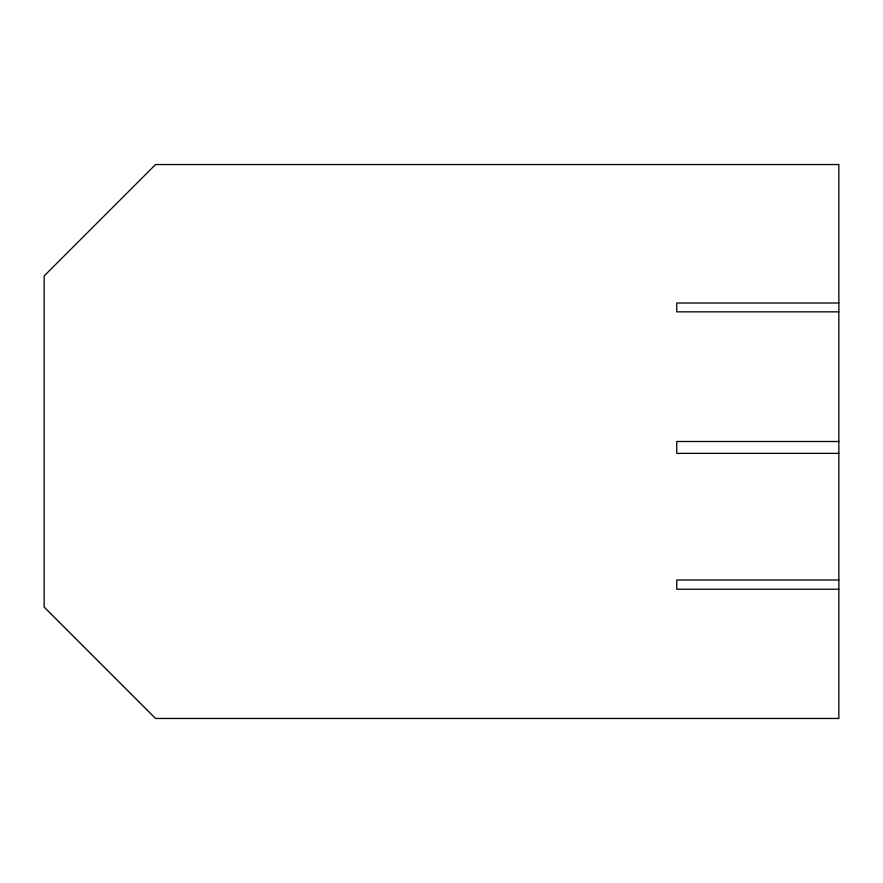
<?xml version="1.0" encoding="UTF-8"?>
<svg xmlns="http://www.w3.org/2000/svg" width="883" height="883" viewBox="0 0 883 883"><rect width="100%" height="100%" fill="white"/><g stroke="black" fill="none" stroke-linecap="round" stroke-linejoin="round"><path stroke-width="1.32" d="M838.85 303.012L676.764 303.012L676.764 311.842L838.85 311.842M838.85 441.5L676.764 441.5L676.764 453.376L838.85 453.376M838.85 579.988L676.764 579.988L676.764 589.226L838.85 589.226M155.574 164.536L44.15 275.96L44.15 607.04L155.574 718.464L838.85 718.464L838.85 164.536L155.574 164.536"/></g></svg>
